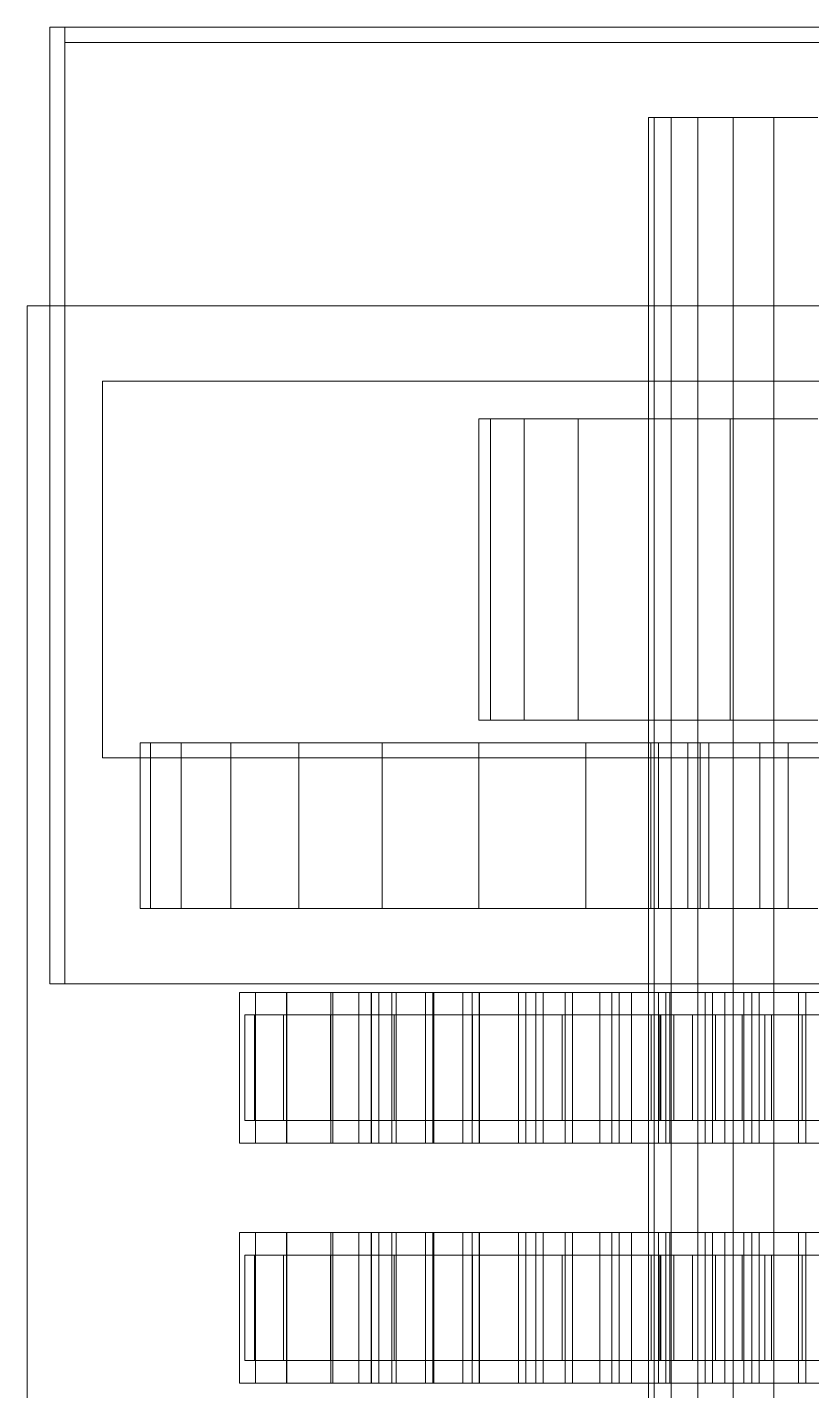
# Model space of a CAD drawing. Header units: millimetres. Extents: x -191664 to 191490, y -197311 to 10263.
# Drawn here: x 57162.1 to 57266.3, y -16549 to -16368 of the extents above; entities that cross this region are included whole.
import ezdxf

# ---------------------------------------------------------------- set-up
doc = ezdxf.new("R2010")
doc.units = ezdxf.units.MM
doc.layers.add('superior_secador', color=7, linetype='Continuous', lineweight=0)

msp = doc.modelspace()

# ---------------------------------------------------------------- linework, layer by layer
at = {"layer": 'superior_secador', "color": 55, "true_color": 0xb9a24b}
for p, q in [((57165.12, -16495), (57165.12, -16368)), ((57165.12, -16368), (57167.12, -16368)), ((57167.12, -16495), (57167.12, -16368)), ((57167.12, -16495), (57165.12, -16495)), ((57557.12, -16495), (57167.12, -16495))]:
    msp.add_line(p, q, dxfattribs=at)
at = {"layer": 'superior_secador', "color": 43, "true_color": 0xc7ad4e}
for p, q in [((57167.12, -16370), (57167.12, -16368)), ((57167.12, -16368), (57557.12, -16368)), ((57557.12, -16370), (57167.12, -16370))]:
    msp.add_line(p, q, dxfattribs=at)
at = {"layer": 'superior_secador', "color": 9, "true_color": 0xbcc6c9}
for p, q in [((57245.38, -16380), (57244.62, -16380)), ((57244.62, -16380), (57244.62, -16640)), ((57247.63, -16380), (57245.38, -16380)), ((57245.38, -16380), (57245.38, -16640)), ((57251.21, -16380), (57247.63, -16380)), ((57247.63, -16380), (57247.63, -16640)), ((57255.87, -16380), (57251.21, -16380)), ((57251.21, -16380), (57251.21, -16640)), ((57261.29, -16380), (57255.87, -16380)), ((57255.87, -16380), (57255.87, -16640)), ((57267.12, -16380), (57261.29, -16380)), ((57261.29, -16380), (57261.29, -16640))]:
    msp.add_line(p, q, dxfattribs=at)
at = {"layer": 'superior_secador', "color": 253, "true_color": 0xa6b3ba}
for p, q in [((57162.12, -16700), (57162.12, -16405)), ((57162.12, -16405), (57372.12, -16405))]:
    msp.add_line(p, q, dxfattribs=at)
at = {"layer": 'superior_secador', "color": 117, "true_color": 0x356c64}
for p, q in [((57172.12, -16465), (57172.12, -16415)), ((57172.12, -16415), (57362.12, -16415)), ((57362.12, -16465), (57172.12, -16465))]:
    msp.add_line(p, q, dxfattribs=at)
at = {"layer": 'superior_secador', "color": 252, "true_color": 0x8ba19a}
for p, q in [((57222.12, -16460), (57222.12, -16420)), ((57222.12, -16420), (57223.65, -16420)), ((57222.12, -16420), (57244.62, -16420)), ((57223.65, -16460), (57223.65, -16420)), ((57223.65, -16420), (57228.14, -16420)), ((57223.65, -16420), (57245.38, -16420)), ((57228.14, -16460), (57228.14, -16420)), ((57228.14, -16420), (57235.3, -16420)), ((57228.14, -16420), (57247.63, -16420)), ((57235.3, -16460), (57235.3, -16420)), ((57235.3, -16420), (57244.62, -16420)), ((57235.3, -16420), (57251.21, -16420)), ((57244.62, -16460), (57244.62, -16420)), ((57244.62, -16420), (57255.47, -16420)), ((57244.62, -16420), (57255.87, -16420)), ((57245.38, -16420), (57244.62, -16420)), ((57247.63, -16420), (57245.38, -16420)), ((57245.38, -16420), (57245.38, -16460)), ((57251.21, -16420), (57247.63, -16420)), ((57247.63, -16420), (57247.63, -16460)), ((57255.87, -16420), (57251.21, -16420)), ((57251.21, -16420), (57251.21, -16460)), ((57255.47, -16460), (57255.47, -16420)), ((57255.47, -16420), (57267.12, -16420)), ((57255.47, -16420), (57261.29, -16420)), ((57261.29, -16420), (57255.87, -16420)), ((57255.87, -16420), (57255.87, -16460)), ((57267.12, -16420), (57261.29, -16420)), ((57261.29, -16420), (57261.29, -16460)), ((57223.65, -16460), (57222.12, -16460)), ((57244.62, -16460), (57222.12, -16460)), ((57228.14, -16460), (57223.65, -16460)), ((57245.38, -16460), (57223.65, -16460)), ((57235.3, -16460), (57228.14, -16460)), ((57247.63, -16460), (57228.14, -16460)), ((57244.62, -16460), (57235.3, -16460)), ((57251.21, -16460), (57235.3, -16460)), ((57255.47, -16460), (57244.62, -16460)), ((57255.87, -16460), (57244.62, -16460)), ((57244.62, -16460), (57245.38, -16460)), ((57245.38, -16460), (57247.63, -16460)), ((57247.63, -16460), (57251.21, -16460)), ((57251.21, -16460), (57255.87, -16460)), ((57267.12, -16460), (57255.47, -16460)), ((57261.29, -16460), (57255.47, -16460)), ((57255.87, -16460), (57261.29, -16460)), ((57261.29, -16460), (57267.12, -16460)), ((57177.12, -16485), (57177.12, -16463)), ((57177.12, -16463), (57178.48, -16463)), ((57177.12, -16463), (57244.62, -16463)), ((57178.48, -16485), (57178.48, -16463)), ((57178.48, -16463), (57182.54, -16463)), ((57178.48, -16463), (57244.96, -16463)), ((57182.54, -16485), (57182.54, -16463)), ((57182.54, -16463), (57189.17, -16463)), ((57182.54, -16463), (57245.97, -16463)), ((57189.17, -16485), (57189.17, -16463)), ((57189.17, -16463), (57198.17, -16463)), ((57189.17, -16463), (57247.63, -16463)), ((57198.17, -16485), (57198.17, -16463)), ((57198.17, -16463), (57209.26, -16463)), ((57198.17, -16463), (57249.88, -16463)), ((57209.26, -16485), (57209.26, -16463)), ((57209.26, -16463), (57222.12, -16463)), ((57209.26, -16463), (57252.65, -16463)), ((57222.12, -16485), (57222.12, -16463)), ((57222.12, -16463), (57236.33, -16463)), ((57222.12, -16463), (57255.87, -16463)), ((57236.33, -16485), (57236.33, -16463)), ((57236.33, -16463), (57251.49, -16463)), ((57236.33, -16463), (57259.42, -16463)), ((57244.96, -16463), (57244.62, -16463)), ((57244.62, -16463), (57244.62, -16485)), ((57245.97, -16463), (57244.96, -16463)), ((57244.96, -16463), (57244.96, -16485)), ((57247.63, -16463), (57245.97, -16463)), ((57245.97, -16463), (57245.97, -16485)), ((57249.88, -16463), (57247.63, -16463)), ((57247.63, -16463), (57247.63, -16485)), ((57252.65, -16463), (57249.88, -16463)), ((57249.88, -16463), (57249.88, -16485)), ((57251.49, -16485), (57251.49, -16463)), ((57251.49, -16463), (57267.12, -16463)), ((57251.49, -16463), (57263.21, -16463)), ((57255.87, -16463), (57252.65, -16463)), ((57252.65, -16463), (57252.65, -16485)), ((57259.42, -16463), (57255.87, -16463)), ((57255.87, -16463), (57255.87, -16485)), ((57263.21, -16463), (57259.42, -16463)), ((57259.42, -16463), (57259.42, -16485)), ((57267.12, -16463), (57263.21, -16463)), ((57263.21, -16463), (57263.21, -16485)), ((57178.48, -16485), (57177.12, -16485)), ((57244.62, -16485), (57177.12, -16485)), ((57182.54, -16485), (57178.48, -16485)), ((57244.96, -16485), (57178.48, -16485)), ((57189.17, -16485), (57182.54, -16485)), ((57245.97, -16485), (57182.54, -16485)), ((57198.17, -16485), (57189.17, -16485)), ((57247.63, -16485), (57189.17, -16485)), ((57209.26, -16485), (57198.17, -16485)), ((57249.88, -16485), (57198.17, -16485)), ((57222.12, -16485), (57209.26, -16485)), ((57252.65, -16485), (57209.26, -16485)), ((57236.33, -16485), (57222.12, -16485)), ((57255.87, -16485), (57222.12, -16485)), ((57251.49, -16485), (57236.33, -16485)), ((57259.42, -16485), (57236.33, -16485)), ((57244.62, -16485), (57244.96, -16485)), ((57244.96, -16485), (57245.97, -16485)), ((57245.97, -16485), (57247.63, -16485)), ((57247.63, -16485), (57249.88, -16485)), ((57249.88, -16485), (57252.65, -16485)), ((57267.12, -16485), (57251.49, -16485)), ((57263.21, -16485), (57251.49, -16485)), ((57252.65, -16485), (57255.87, -16485)), ((57255.87, -16485), (57259.42, -16485)), ((57259.42, -16485), (57263.21, -16485)), ((57263.21, -16485), (57267.12, -16485)), ((57191, -16513.12), (57191, -16499.12)), ((57191, -16499.12), (57192.3, -16499.12)), ((57191, -16499.12), (57244.62, -16499.12)), ((57192.3, -16513.12), (57192.3, -16499.12)), ((57192.3, -16499.12), (57196.14, -16499.12)), ((57192.3, -16499.12), (57245, -16499.12)), ((57196.14, -16513.12), (57196.14, -16499.12)), ((57196.14, -16499.12), (57202.4, -16499.12)), ((57196.14, -16499.12), (57246.14, -16499.12)), ((57202.4, -16513.12), (57202.4, -16499.12)), ((57202.4, -16499.12), (57210.87, -16499.12)), ((57202.4, -16499.12), (57247.99, -16499.12)), ((57210.87, -16513.12), (57210.87, -16499.12)), ((57210.87, -16499.12), (57221.25, -16499.12)), ((57210.87, -16499.12), (57250.49, -16499.12)), ((57221.25, -16513.12), (57221.25, -16499.12)), ((57221.25, -16499.12), (57233.19, -16499.12)), ((57221.25, -16499.12), (57253.56, -16499.12)), ((57233.19, -16513.12), (57233.19, -16499.12)), ((57233.19, -16499.12), (57246.29, -16499.12)), ((57233.19, -16499.12), (57257.09, -16499.12)), ((57245, -16499.12), (57244.62, -16499.12)), ((57244.62, -16499.12), (57244.62, -16513.12)), ((57246.14, -16499.12), (57245, -16499.12)), ((57245, -16499.12), (57245, -16513.12)), ((57247.99, -16499.12), (57246.14, -16499.12)), ((57246.14, -16499.12), (57246.14, -16513.12)), ((57246.29, -16513.12), (57246.29, -16499.12)), ((57246.29, -16499.12), (57260.09, -16499.12)), ((57246.29, -16499.12), (57260.96, -16499.12)), ((57250.49, -16499.12), (57247.99, -16499.12)), ((57247.99, -16499.12), (57247.99, -16513.12)), ((57253.56, -16499.12), (57250.49, -16499.12)), ((57250.49, -16499.12), (57250.49, -16513.12)), ((57257.09, -16499.12), (57253.56, -16499.12)), ((57253.56, -16499.12), (57253.56, -16513.12)), ((57260.96, -16499.12), (57257.09, -16499.12)), ((57257.09, -16499.12), (57257.09, -16513.12)), ((57260.09, -16513.12), (57260.09, -16499.12)), ((57260.09, -16499.12), (57274.14, -16499.12)), ((57260.09, -16499.12), (57265.04, -16499.12)), ((57265.04, -16499.12), (57260.96, -16499.12)), ((57260.96, -16499.12), (57260.96, -16513.12)), ((57269.19, -16499.12), (57265.04, -16499.12)), ((57265.04, -16499.12), (57265.04, -16513.12)), ((57192.3, -16513.12), (57191, -16513.12)), ((57244.62, -16513.12), (57191, -16513.12)), ((57196.14, -16513.12), (57192.3, -16513.12)), ((57245, -16513.12), (57192.3, -16513.12)), ((57202.4, -16513.12), (57196.14, -16513.12)), ((57246.14, -16513.12), (57196.14, -16513.12)), ((57210.87, -16513.12), (57202.4, -16513.12)), ((57247.99, -16513.12), (57202.4, -16513.12)), ((57221.25, -16513.12), (57210.87, -16513.12)), ((57250.49, -16513.12), (57210.87, -16513.12)), ((57233.19, -16513.12), (57221.25, -16513.12)), ((57253.56, -16513.12), (57221.25, -16513.12)), ((57246.29, -16513.12), (57233.19, -16513.12)), ((57257.09, -16513.12), (57233.19, -16513.12)), ((57244.62, -16513.12), (57245, -16513.12)), ((57245, -16513.12), (57246.14, -16513.12)), ((57246.14, -16513.12), (57247.99, -16513.12)), ((57260.09, -16513.12), (57246.29, -16513.12)), ((57260.96, -16513.12), (57246.29, -16513.12)), ((57247.99, -16513.12), (57250.49, -16513.12)), ((57250.49, -16513.12), (57253.56, -16513.12)), ((57253.56, -16513.12), (57257.09, -16513.12)), ((57257.09, -16513.12), (57260.96, -16513.12)), ((57274.14, -16513.12), (57260.09, -16513.12)), ((57265.04, -16513.12), (57260.09, -16513.12)), ((57260.96, -16513.12), (57265.04, -16513.12)), ((57265.04, -16513.12), (57269.19, -16513.12)), ((57191, -16545), (57191, -16531)), ((57191, -16531), (57192.3, -16531)), ((57191, -16531), (57244.62, -16531)), ((57192.3, -16545), (57192.3, -16531)), ((57192.3, -16531), (57196.14, -16531)), ((57192.3, -16531), (57245, -16531)), ((57196.14, -16545), (57196.14, -16531)), ((57196.14, -16531), (57202.4, -16531)), ((57196.14, -16531), (57246.14, -16531)), ((57202.4, -16545), (57202.4, -16531)), ((57202.4, -16531), (57210.87, -16531)), ((57202.4, -16531), (57247.99, -16531)), ((57210.87, -16545), (57210.87, -16531)), ((57210.87, -16531), (57221.25, -16531)), ((57210.87, -16531), (57250.49, -16531)), ((57221.25, -16545), (57221.25, -16531)), ((57221.25, -16531), (57233.19, -16531)), ((57221.25, -16531), (57253.56, -16531)), ((57233.19, -16545), (57233.19, -16531)), ((57233.19, -16531), (57246.29, -16531)), ((57233.19, -16531), (57257.09, -16531)), ((57245, -16531), (57244.62, -16531)), ((57244.62, -16531), (57244.62, -16545)), ((57246.14, -16531), (57245, -16531)), ((57245, -16531), (57245, -16545)), ((57247.99, -16531), (57246.14, -16531)), ((57246.14, -16531), (57246.14, -16545)), ((57246.29, -16545), (57246.29, -16531)), ((57246.29, -16531), (57260.09, -16531)), ((57246.29, -16531), (57260.96, -16531)), ((57250.49, -16531), (57247.99, -16531)), ((57247.99, -16531), (57247.99, -16545)), ((57253.56, -16531), (57250.49, -16531)), ((57250.49, -16531), (57250.49, -16545)), ((57257.09, -16531), (57253.56, -16531)), ((57253.56, -16531), (57253.56, -16545)), ((57260.96, -16531), (57257.09, -16531)), ((57257.09, -16531), (57257.09, -16545)), ((57260.09, -16545), (57260.09, -16531)), ((57260.09, -16531), (57274.14, -16531)), ((57260.09, -16531), (57265.04, -16531)), ((57265.04, -16531), (57260.96, -16531)), ((57260.96, -16531), (57260.96, -16545)), ((57269.19, -16531), (57265.04, -16531)), ((57265.04, -16531), (57265.04, -16545)), ((57192.3, -16545), (57191, -16545)), ((57244.62, -16545), (57191, -16545)), ((57196.14, -16545), (57192.3, -16545)), ((57245, -16545), (57192.3, -16545)), ((57202.4, -16545), (57196.14, -16545)), ((57246.14, -16545), (57196.14, -16545)), ((57210.87, -16545), (57202.4, -16545)), ((57247.99, -16545), (57202.4, -16545)), ((57221.25, -16545), (57210.87, -16545)), ((57250.49, -16545), (57210.87, -16545)), ((57233.19, -16545), (57221.25, -16545)), ((57253.56, -16545), (57221.25, -16545)), ((57246.29, -16545), (57233.19, -16545)), ((57257.09, -16545), (57233.19, -16545)), ((57244.62, -16545), (57245, -16545)), ((57245, -16545), (57246.14, -16545)), ((57246.14, -16545), (57247.99, -16545)), ((57260.09, -16545), (57246.29, -16545)), ((57260.96, -16545), (57246.29, -16545)), ((57247.99, -16545), (57250.49, -16545)), ((57250.49, -16545), (57253.56, -16545)), ((57253.56, -16545), (57257.09, -16545)), ((57257.09, -16545), (57260.96, -16545)), ((57274.14, -16545), (57260.09, -16545)), ((57265.04, -16545), (57260.09, -16545)), ((57260.96, -16545), (57265.04, -16545)), ((57265.04, -16545), (57269.19, -16545))]:
    msp.add_line(p, q, dxfattribs=at)
at = {"layer": 'superior_secador', "color": 8, "true_color": 0x657a85}
for p, q in [((57190.32, -16516.12), (57190.32, -16496.12)), ((57190.32, -16496.12), (57192.42, -16496.12)), ((57190.32, -16496.12), (57206.15, -16496.12)), ((57190.33, -16516.12), (57190.33, -16496.12)), ((57190.33, -16496.12), (57206.15, -16496.12)), ((57192.44, -16496.12), (57190.33, -16496.12)), ((57192.42, -16516.12), (57192.42, -16496.12)), ((57192.42, -16496.12), (57196.57, -16496.12)), ((57192.42, -16496.12), (57207.81, -16496.12)), ((57192.44, -16516.12), (57192.44, -16496.12)), ((57192.44, -16496.12), (57207.83, -16496.12)), ((57196.6, -16496.12), (57192.44, -16496.12)), ((57196.57, -16516.12), (57196.57, -16496.12)), ((57196.57, -16496.12), (57202.45, -16496.12)), ((57196.57, -16496.12), (57211.11, -16496.12)), ((57196.6, -16516.12), (57196.6, -16496.12)), ((57196.6, -16496.12), (57211.13, -16496.12)), ((57202.7, -16496.12), (57196.6, -16496.12)), ((57202.45, -16516.12), (57202.45, -16496.12)), ((57202.45, -16496.12), (57208.81, -16496.12)), ((57202.45, -16496.12), (57216.12, -16496.12)), ((57202.7, -16516.12), (57202.7, -16496.12)), ((57202.7, -16496.12), (57215.97, -16496.12)), ((57210.56, -16496.12), (57202.7, -16496.12)), ((57207.81, -16496.12), (57206.15, -16496.12)), ((57206.15, -16496.12), (57206.15, -16516.12)), ((57206.15, -16496.12), (57207.83, -16496.12)), ((57211.11, -16496.12), (57207.81, -16496.12)), ((57207.81, -16496.12), (57207.81, -16516.12)), ((57207.83, -16496.12), (57207.83, -16516.12)), ((57207.83, -16496.12), (57211.13, -16496.12)), ((57208.81, -16516.12), (57208.81, -16496.12)), ((57208.81, -16496.12), (57215, -16496.12)), ((57208.81, -16496.12), (57222.16, -16496.12)), ((57210.56, -16516.12), (57210.56, -16496.12)), ((57210.56, -16496.12), (57222.21, -16496.12)), ((57219.97, -16496.12), (57210.56, -16496.12)), ((57216.12, -16496.12), (57211.11, -16496.12)), ((57211.11, -16496.12), (57211.11, -16516.12)), ((57211.13, -16496.12), (57211.13, -16516.12)), ((57211.13, -16496.12), (57215.97, -16496.12)), ((57215, -16516.12), (57215, -16496.12)), ((57215, -16496.12), (57221.2, -16496.12)), ((57215, -16496.12), (57228.36, -16496.12)), ((57215.97, -16496.12), (57215.97, -16516.12)), ((57215.97, -16496.12), (57222.21, -16496.12)), ((57222.16, -16496.12), (57216.12, -16496.12)), ((57216.12, -16496.12), (57216.12, -16516.12)), ((57219.97, -16516.12), (57219.97, -16496.12)), ((57219.97, -16496.12), (57229.69, -16496.12)), ((57230.67, -16496.12), (57219.97, -16496.12)), ((57221.2, -16516.12), (57221.2, -16496.12)), ((57221.2, -16496.12), (57227.39, -16496.12)), ((57221.2, -16496.12), (57234.56, -16496.12)), ((57228.36, -16496.12), (57222.16, -16496.12)), ((57222.16, -16496.12), (57222.16, -16516.12)), ((57222.21, -16496.12), (57222.21, -16516.12)), ((57222.21, -16496.12), (57229.69, -16496.12)), ((57227.39, -16516.12), (57227.39, -16496.12)), ((57227.39, -16496.12), (57233.59, -16496.12)), ((57227.39, -16496.12), (57240.75, -16496.12)), ((57234.56, -16496.12), (57228.36, -16496.12)), ((57228.36, -16496.12), (57228.36, -16516.12)), ((57229.69, -16496.12), (57229.69, -16516.12)), ((57229.69, -16496.12), (57238.18, -16496.12)), ((57230.67, -16516.12), (57230.67, -16496.12)), ((57230.67, -16496.12), (57238.18, -16496.12)), ((57242.38, -16496.12), (57230.67, -16496.12)), ((57233.59, -16516.12), (57233.59, -16496.12)), ((57233.59, -16496.12), (57239.79, -16496.12)), ((57233.59, -16496.12), (57246.95, -16496.12)), ((57240.75, -16496.12), (57234.56, -16496.12)), ((57234.56, -16496.12), (57234.56, -16516.12)), ((57238.18, -16496.12), (57238.18, -16516.12)), ((57238.18, -16496.12), (57247.48, -16496.12)), ((57239.79, -16516.12), (57239.79, -16496.12)), ((57239.79, -16496.12), (57245.98, -16496.12)), ((57239.79, -16496.12), (57253.14, -16496.12)), ((57246.95, -16496.12), (57240.75, -16496.12)), ((57240.75, -16496.12), (57240.75, -16516.12)), ((57242.38, -16516.12), (57242.38, -16496.12)), ((57242.38, -16496.12), (57247.48, -16496.12)), ((57254.76, -16496.12), (57242.38, -16496.12)), ((57245.98, -16516.12), (57245.98, -16496.12)), ((57245.98, -16496.12), (57252.18, -16496.12)), ((57245.98, -16496.12), (57259.34, -16496.12)), ((57253.14, -16496.12), (57246.95, -16496.12)), ((57246.95, -16496.12), (57246.95, -16516.12)), ((57247.48, -16496.12), (57247.48, -16516.12)), ((57247.48, -16496.12), (57257.31, -16496.12)), ((57252.18, -16516.12), (57252.18, -16496.12)), ((57252.18, -16496.12), (57258.37, -16496.12)), ((57252.18, -16496.12), (57265.54, -16496.12)), ((57259.34, -16496.12), (57253.14, -16496.12)), ((57253.14, -16496.12), (57253.14, -16516.12)), ((57254.76, -16516.12), (57254.76, -16496.12)), ((57254.76, -16496.12), (57257.31, -16496.12)), ((57267.48, -16496.12), (57254.76, -16496.12)), ((57257.31, -16496.12), (57257.31, -16516.12)), ((57257.31, -16496.12), (57267.41, -16496.12)), ((57258.37, -16516.12), (57258.37, -16496.12)), ((57258.37, -16496.12), (57264.57, -16496.12)), ((57258.37, -16496.12), (57271.73, -16496.12)), ((57265.54, -16496.12), (57259.34, -16496.12)), ((57259.34, -16496.12), (57259.34, -16516.12)), ((57264.57, -16516.12), (57264.57, -16496.12)), ((57264.57, -16496.12), (57270.77, -16496.12)), ((57264.57, -16496.12), (57277.93, -16496.12)), ((57271.73, -16496.12), (57265.54, -16496.12)), ((57265.54, -16496.12), (57265.54, -16516.12)), ((57192.42, -16516.12), (57190.32, -16516.12)), ((57206.15, -16516.12), (57190.32, -16516.12)), ((57206.15, -16516.12), (57190.33, -16516.12)), ((57190.33, -16516.12), (57192.44, -16516.12)), ((57196.57, -16516.12), (57192.42, -16516.12)), ((57207.81, -16516.12), (57192.42, -16516.12)), ((57207.83, -16516.12), (57192.44, -16516.12)), ((57192.44, -16516.12), (57196.6, -16516.12)), ((57202.45, -16516.12), (57196.57, -16516.12)), ((57211.11, -16516.12), (57196.57, -16516.12)), ((57211.13, -16516.12), (57196.6, -16516.12)), ((57196.6, -16516.12), (57202.7, -16516.12)), ((57208.81, -16516.12), (57202.45, -16516.12)), ((57216.12, -16516.12), (57202.45, -16516.12)), ((57215.97, -16516.12), (57202.7, -16516.12)), ((57202.7, -16516.12), (57210.56, -16516.12)), ((57206.15, -16516.12), (57207.81, -16516.12)), ((57207.83, -16516.12), (57206.15, -16516.12)), ((57207.81, -16516.12), (57211.11, -16516.12)), ((57211.13, -16516.12), (57207.83, -16516.12)), ((57215, -16516.12), (57208.81, -16516.12)), ((57222.16, -16516.12), (57208.81, -16516.12)), ((57222.21, -16516.12), (57210.56, -16516.12)), ((57210.56, -16516.12), (57219.97, -16516.12)), ((57211.11, -16516.12), (57216.12, -16516.12)), ((57215.97, -16516.12), (57211.13, -16516.12)), ((57221.2, -16516.12), (57215, -16516.12)), ((57228.36, -16516.12), (57215, -16516.12)), ((57222.21, -16516.12), (57215.97, -16516.12)), ((57216.12, -16516.12), (57222.16, -16516.12)), ((57229.69, -16516.12), (57219.97, -16516.12)), ((57219.97, -16516.12), (57230.67, -16516.12)), ((57227.39, -16516.12), (57221.2, -16516.12)), ((57234.56, -16516.12), (57221.2, -16516.12)), ((57222.16, -16516.12), (57228.36, -16516.12)), ((57229.69, -16516.12), (57222.21, -16516.12)), ((57233.59, -16516.12), (57227.39, -16516.12)), ((57240.75, -16516.12), (57227.39, -16516.12)), ((57228.36, -16516.12), (57234.56, -16516.12)), ((57238.18, -16516.12), (57229.69, -16516.12)), ((57238.18, -16516.12), (57230.67, -16516.12)), ((57230.67, -16516.12), (57242.38, -16516.12)), ((57239.79, -16516.12), (57233.59, -16516.12)), ((57246.95, -16516.12), (57233.59, -16516.12)), ((57234.56, -16516.12), (57240.75, -16516.12)), ((57247.48, -16516.12), (57238.18, -16516.12)), ((57245.98, -16516.12), (57239.79, -16516.12)), ((57253.14, -16516.12), (57239.79, -16516.12)), ((57240.75, -16516.12), (57246.95, -16516.12)), ((57247.48, -16516.12), (57242.38, -16516.12)), ((57242.38, -16516.12), (57254.76, -16516.12)), ((57252.18, -16516.12), (57245.98, -16516.12)), ((57259.34, -16516.12), (57245.98, -16516.12)), ((57246.95, -16516.12), (57253.14, -16516.12)), ((57257.31, -16516.12), (57247.48, -16516.12)), ((57258.37, -16516.12), (57252.18, -16516.12)), ((57265.54, -16516.12), (57252.18, -16516.12)), ((57253.14, -16516.12), (57259.34, -16516.12)), ((57257.31, -16516.12), (57254.76, -16516.12)), ((57254.76, -16516.12), (57267.48, -16516.12)), ((57267.41, -16516.12), (57257.31, -16516.12)), ((57264.57, -16516.12), (57258.37, -16516.12)), ((57271.73, -16516.12), (57258.37, -16516.12)), ((57259.34, -16516.12), (57265.54, -16516.12)), ((57270.77, -16516.12), (57264.57, -16516.12)), ((57277.93, -16516.12), (57264.57, -16516.12)), ((57265.54, -16516.12), (57271.73, -16516.12)), ((57190.32, -16548), (57190.32, -16528)), ((57190.32, -16528), (57192.42, -16528)), ((57190.32, -16528), (57206.15, -16528)), ((57190.33, -16548), (57190.33, -16528)), ((57190.33, -16528), (57206.15, -16528)), ((57192.44, -16528), (57190.33, -16528)), ((57192.42, -16548), (57192.42, -16528)), ((57192.42, -16528), (57196.57, -16528)), ((57192.42, -16528), (57207.81, -16528)), ((57192.44, -16548), (57192.44, -16528)), ((57192.44, -16528), (57207.83, -16528)), ((57196.6, -16528), (57192.44, -16528)), ((57196.57, -16548), (57196.57, -16528)), ((57196.57, -16528), (57202.45, -16528)), ((57196.57, -16528), (57211.11, -16528)), ((57196.6, -16548), (57196.6, -16528)), ((57196.6, -16528), (57211.13, -16528)), ((57202.7, -16528), (57196.6, -16528)), ((57202.45, -16548), (57202.45, -16528)), ((57202.45, -16528), (57208.81, -16528)), ((57202.45, -16528), (57216.12, -16528)), ((57202.7, -16548), (57202.7, -16528)), ((57202.7, -16528), (57215.97, -16528)), ((57210.56, -16528), (57202.7, -16528)), ((57207.81, -16528), (57206.15, -16528)), ((57206.15, -16528), (57206.15, -16548)), ((57206.15, -16528), (57207.83, -16528)), ((57211.11, -16528), (57207.81, -16528)), ((57207.81, -16528), (57207.81, -16548)), ((57207.83, -16528), (57207.83, -16548)), ((57207.83, -16528), (57211.13, -16528)), ((57208.81, -16548), (57208.81, -16528)), ((57208.81, -16528), (57215, -16528)), ((57208.81, -16528), (57222.16, -16528)), ((57210.56, -16548), (57210.56, -16528)), ((57210.56, -16528), (57222.21, -16528)), ((57219.97, -16528), (57210.56, -16528)), ((57216.12, -16528), (57211.11, -16528)), ((57211.11, -16528), (57211.11, -16548)), ((57211.13, -16528), (57211.13, -16548)), ((57211.13, -16528), (57215.97, -16528)), ((57215, -16548), (57215, -16528)), ((57215, -16528), (57221.2, -16528)), ((57215, -16528), (57228.36, -16528)), ((57215.97, -16528), (57215.97, -16548)), ((57215.97, -16528), (57222.21, -16528)), ((57222.16, -16528), (57216.12, -16528)), ((57216.12, -16528), (57216.12, -16548)), ((57219.97, -16548), (57219.97, -16528)), ((57219.97, -16528), (57229.69, -16528)), ((57230.67, -16528), (57219.97, -16528)), ((57221.2, -16548), (57221.2, -16528)), ((57221.2, -16528), (57227.39, -16528)), ((57221.2, -16528), (57234.56, -16528)), ((57228.36, -16528), (57222.16, -16528)), ((57222.16, -16528), (57222.16, -16548)), ((57222.21, -16528), (57222.21, -16548)), ((57222.21, -16528), (57229.69, -16528)), ((57227.39, -16548), (57227.39, -16528)), ((57227.39, -16528), (57233.59, -16528)), ((57227.39, -16528), (57240.75, -16528)), ((57234.56, -16528), (57228.36, -16528)), ((57228.36, -16528), (57228.36, -16548)), ((57229.69, -16528), (57229.69, -16548)), ((57229.69, -16528), (57238.18, -16528)), ((57230.67, -16548), (57230.67, -16528)), ((57230.67, -16528), (57238.18, -16528)), ((57242.38, -16528), (57230.67, -16528)), ((57233.59, -16548), (57233.59, -16528)), ((57233.59, -16528), (57239.79, -16528)), ((57233.59, -16528), (57246.95, -16528)), ((57240.75, -16528), (57234.56, -16528)), ((57234.56, -16528), (57234.56, -16548)), ((57238.18, -16528), (57238.18, -16548)), ((57238.18, -16528), (57247.48, -16528)), ((57239.79, -16548), (57239.79, -16528)), ((57239.79, -16528), (57245.98, -16528)), ((57239.79, -16528), (57253.14, -16528)), ((57246.95, -16528), (57240.75, -16528)), ((57240.75, -16528), (57240.75, -16548)), ((57242.38, -16548), (57242.38, -16528)), ((57242.38, -16528), (57247.48, -16528)), ((57254.76, -16528), (57242.38, -16528)), ((57245.98, -16548), (57245.98, -16528)), ((57245.98, -16528), (57252.18, -16528)), ((57245.98, -16528), (57259.34, -16528)), ((57253.14, -16528), (57246.95, -16528)), ((57246.95, -16528), (57246.95, -16548)), ((57247.48, -16528), (57247.48, -16548)), ((57247.48, -16528), (57257.31, -16528)), ((57252.18, -16548), (57252.18, -16528)), ((57252.18, -16528), (57258.37, -16528)), ((57252.18, -16528), (57265.54, -16528)), ((57259.34, -16528), (57253.14, -16528)), ((57253.14, -16528), (57253.14, -16548)), ((57254.76, -16548), (57254.76, -16528)), ((57254.76, -16528), (57257.31, -16528)), ((57267.48, -16528), (57254.76, -16528)), ((57257.31, -16528), (57257.31, -16548)), ((57257.31, -16528), (57267.41, -16528)), ((57258.37, -16548), (57258.37, -16528)), ((57258.37, -16528), (57264.57, -16528)), ((57258.37, -16528), (57271.73, -16528)), ((57265.54, -16528), (57259.34, -16528)), ((57259.34, -16528), (57259.34, -16548)), ((57264.57, -16548), (57264.57, -16528)), ((57264.57, -16528), (57270.77, -16528)), ((57264.57, -16528), (57277.93, -16528)), ((57271.73, -16528), (57265.54, -16528)), ((57265.54, -16528), (57265.54, -16548)), ((57192.42, -16548), (57190.32, -16548)), ((57206.15, -16548), (57190.32, -16548)), ((57206.15, -16548), (57190.33, -16548)), ((57190.33, -16548), (57192.44, -16548)), ((57196.57, -16548), (57192.42, -16548)), ((57207.81, -16548), (57192.42, -16548)), ((57207.83, -16548), (57192.44, -16548)), ((57192.44, -16548), (57196.6, -16548)), ((57202.45, -16548), (57196.57, -16548)), ((57211.11, -16548), (57196.57, -16548)), ((57211.13, -16548), (57196.6, -16548)), ((57196.6, -16548), (57202.7, -16548)), ((57208.81, -16548), (57202.45, -16548)), ((57216.12, -16548), (57202.45, -16548)), ((57215.97, -16548), (57202.7, -16548)), ((57202.7, -16548), (57210.56, -16548)), ((57206.15, -16548), (57207.81, -16548)), ((57207.83, -16548), (57206.15, -16548)), ((57207.81, -16548), (57211.11, -16548)), ((57211.13, -16548), (57207.83, -16548)), ((57215, -16548), (57208.81, -16548)), ((57222.16, -16548), (57208.81, -16548)), ((57222.21, -16548), (57210.56, -16548)), ((57210.56, -16548), (57219.97, -16548)), ((57211.11, -16548), (57216.12, -16548)), ((57215.97, -16548), (57211.13, -16548)), ((57221.2, -16548), (57215, -16548)), ((57228.36, -16548), (57215, -16548)), ((57222.21, -16548), (57215.97, -16548)), ((57216.12, -16548), (57222.16, -16548)), ((57229.69, -16548), (57219.97, -16548)), ((57219.97, -16548), (57230.67, -16548)), ((57227.39, -16548), (57221.2, -16548)), ((57234.56, -16548), (57221.2, -16548)), ((57222.16, -16548), (57228.36, -16548)), ((57229.69, -16548), (57222.21, -16548)), ((57233.59, -16548), (57227.39, -16548)), ((57240.75, -16548), (57227.39, -16548)), ((57228.36, -16548), (57234.56, -16548)), ((57238.18, -16548), (57229.69, -16548)), ((57238.18, -16548), (57230.67, -16548)), ((57230.67, -16548), (57242.38, -16548)), ((57239.79, -16548), (57233.59, -16548)), ((57246.95, -16548), (57233.59, -16548)), ((57234.56, -16548), (57240.75, -16548)), ((57247.48, -16548), (57238.18, -16548)), ((57245.98, -16548), (57239.79, -16548)), ((57253.14, -16548), (57239.79, -16548)), ((57240.75, -16548), (57246.95, -16548)), ((57247.48, -16548), (57242.38, -16548)), ((57242.38, -16548), (57254.76, -16548)), ((57252.18, -16548), (57245.98, -16548)), ((57259.34, -16548), (57245.98, -16548)), ((57246.95, -16548), (57253.14, -16548)), ((57257.31, -16548), (57247.48, -16548)), ((57258.37, -16548), (57252.18, -16548)), ((57265.54, -16548), (57252.18, -16548)), ((57253.14, -16548), (57259.34, -16548)), ((57257.31, -16548), (57254.76, -16548)), ((57254.76, -16548), (57267.48, -16548)), ((57267.41, -16548), (57257.31, -16548)), ((57264.57, -16548), (57258.37, -16548)), ((57271.73, -16548), (57258.37, -16548)), ((57259.34, -16548), (57265.54, -16548)), ((57270.77, -16548), (57264.57, -16548)), ((57277.93, -16548), (57264.57, -16548)), ((57265.54, -16548), (57271.73, -16548))]:
    msp.add_line(p, q, dxfattribs=at)

doc.saveas('drawing.dxf')
